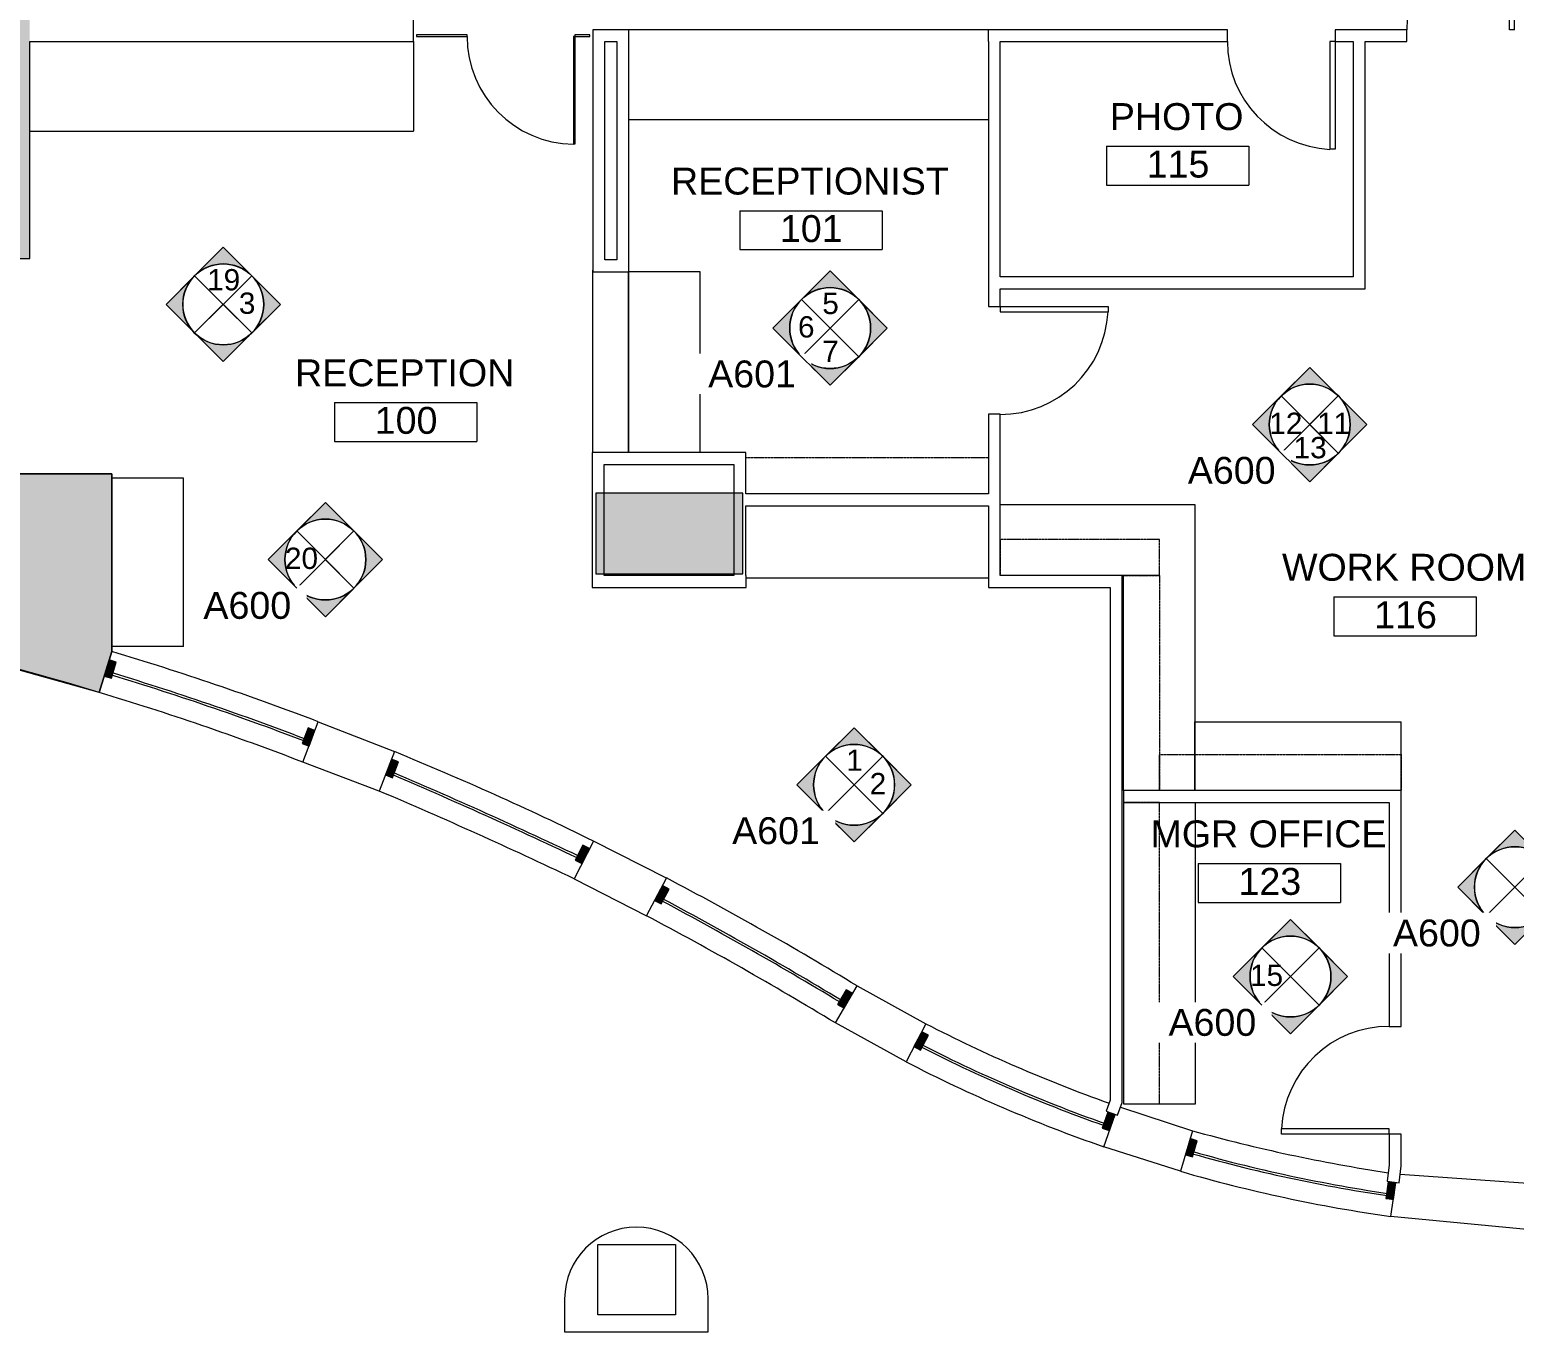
# Model space of a CAD drawing. Header units: inches. Extents: x 41 to 1584, y -595 to 378.
# Drawn here: x 519.4 to 1015.9, y -594.7 to -158.6 of the extents above; entities that cross this region are included whole.
import ezdxf

# ---------------------------------------------------------------- set-up
doc = ezdxf.new("R2010")
doc.units = ezdxf.units.IN
doc.header["$MEASUREMENT"] = 0
doc.linetypes.add('Demolished 3_16_', pattern=[0.28125, 0.1875, -0.09375])
doc.linetypes.add('Overhead', pattern=[0.15625, 0.09375, -0.0625])
for name, color, linetype, lineweight in [('A-AREA-IDEN', 2, 'Continuous', 20), ('A-DETL', 90, 'Continuous', 9), ('A-DETL-DEMO', 6, 'Demolished 3_16_', 9), ('A-DETL-GENF', 92, 'Continuous', 9), ('A-DOOR', 31, 'Continuous', 13), ('A-EXIST-GLAZ', 250, 'Continuous', 9), ('A-WALL', 113, 'Continuous', 13), ('A-WALL-PATT', 111, 'Continuous', 13), ('EXTWINDOWS', 250, 'Continuous', 9), ('G-ANNO-SYMB', 111, 'Continuous', 9), ('I-WALL', 2, 'Continuous', 13), ('new block- skin dc_dwg', 8, 'Continuous', 9), ('Q-CASE', 31, 'Continuous', 13), ('S-EXIST-COLS', 250, 'Continuous', 9)]:
    doc.layers.add(name, color=color, linetype=linetype, lineweight=lineweight)
doc.styles.add('Arial_1', font='arial.ttf', dxfattribs={"height": 9})
doc.styles.add('Arial_2', font='arial.ttf', dxfattribs={"height": 7.125})

# ---------------------------------------------------------------- blocks, each defined once
blk = doc.blocks.new('new block- skin dc_dwg-1925045-New Construction - Partition Plan')
at = {"layer": 'EXTWINDOWS'}
for points in [[(1777.47, 974.25), (1779.1, 979.63), (1776.71, 980.36), (1775.08, 974.97)], [(1843.56, 951.54), (1845.55, 956.8), (1843.22, 957.69), (1841.22, 952.43)], [(1871.45, 940.96), (1873.46, 946.21), (1871.13, 947.11), (1869.11, 941.86)], [(1934.84, 912.25), (1937.39, 917.26), (1935.17, 918.4), (1932.61, 913.38)], [(1961.36, 898.71), (1963.96, 903.69), (1961.75, 904.85), (1959.14, 899.86)], [(2022.51, 863.86), (2025.35, 868.72), (2023.19, 869.98), (2020.35, 865.12)], [(2048.12, 849.85), (2050.7, 854.85), (2048.47, 855.99), (2045.89, 850.99)], [(2111.24, 822.91), (2113.1, 828.22), (2110.73, 829.04), (2108.88, 823.73), (2110.16, 823.29)], [(2139.08, 814.1), (2140.64, 819.5), (2138.24, 820.2), (2136.67, 814.8)], [(2206.21, 799.84), (2207.01, 805.41), (2204.53, 805.76), (2203.74, 800.2), (2204.16, 800.14)]]:
    blk.add_hatch(color=256, dxfattribs=at).paths.add_polyline_path(points, flags=0)
at = {"layer": 'A-EXIST-GLAZ'}
for centre, radius, start, end in [((1489.66, 28.93), 989.16, 69.01258, 73.21169), ((1489.66, 28.93), 989.91, 69.01258, 73.21169), ((1214.89, -598.14), 1674.95, 64.51461, 66.98327), ((1214.89, -598.14), 1674.2, 64.51461, 66.98327), ((1373.97, -203.81), 1250.21, 58.71987, 62.06732), ((1373.97, -203.81), 1250.96, 58.71987, 62.06732), ((2277.2, 1299.14), 503.32, 242.6998, 250.7875), ((2277.2, 1299.14), 502.57, 242.6998, 250.7875), ((2277.18, 1299.09), 503.27, 253.8216, 261.9101), ((2277.18, 1299.09), 502.52, 253.8216, 261.9101)]:
    blk.add_arc(centre, radius, start, end, dxfattribs=at)
at = {"layer": 'A-WALL', "color": 250, "lineweight": 9}
for p, q in [((1777.58, 1041.12), (1777.58, 984.86)), ((2208.48, 808.31), (2273.14, 803.74))]:
    blk.add_line(p, q, dxfattribs=at)
at = {"layer": 'A-WALL', "color": 250, "lineweight": 9, "flags": 128}
for points in [[(1731.18, 1042.62), (1777.58, 1042.62), (1777.58, 1041.12)], [(1777.58, 984.86), (1777.58, 983.23), (1773.41, 969.47), (1729.01, 981.83)], [(2114.93, 830.77), (2139.01, 822.85), (2135.07, 809.27), (2109.35, 817.48), (2113.12, 828.3)], [(2301.18, 803.45), (2301.18, 755.63), (2253.18, 755.08), (2253.18, 789.64), (2205.41, 794.15), (2207.03, 805.59)]]:
    blk.add_lwpolyline(points, dxfattribs=at)
for points in [[(1846.65, 959.7), (1872.11, 949.67), (1867.05, 936.49), (1841.52, 946.17)], [(1938.67, 919.77), (1932.23, 907.12), (1956.48, 894.77), (1963.08, 907.4)], [(2026.86, 871.3), (2049.85, 858.66), (2043.26, 845.88), (2019.6, 858.9)]]:
    blk.add_lwpolyline(points, close=True, dxfattribs=at)
at = {"layer": 'A-WALL', "color": 250, "lineweight": 9}
for centre, radius, start, end in [((1467.06, -41.29), 1070.54, 69.2324, 73.13834), ((1489.66, 28.93), 982.41, 69.01258, 73.21169), ((1467.08, -41.21), 1070.46, 63.86094, 67.76715), ((1214.89, -598.14), 1667.45, 64.51983, 66.97631), ((1438.31, -94.2), 1130.75, 58.63437, 62.34844), ((1373.97, -203.81), 1243.46, 58.71987, 62.0658), ((2277.2, 1299.14), 495.7, 242.6997, 250.4281), ((2277.2, 1299.14), 510.07, 242.6998, 250.7875), ((2286.25, 1349.98), 547.3, 254.3934, 261.4104), ((2277.18, 1299.09), 510.02, 253.8216, 261.9101)]:
    blk.add_arc(centre, radius, start, end, dxfattribs=at)
at = {"layer": 'EXTWINDOWS'}
for p, q in [((1776.71, 980.36), (1775.08, 974.97)), ((1779.1, 979.63), (1776.71, 980.36)), ((1777.47, 974.25), (1779.1, 979.63)), ((1775.08, 974.97), (1777.47, 974.25)), ((1843.22, 957.69), (1841.22, 952.43)), ((1845.55, 956.8), (1843.22, 957.69)), ((1843.56, 951.54), (1845.55, 956.8)), ((1841.22, 952.43), (1843.56, 951.54)), ((1871.13, 947.11), (1869.11, 941.86)), ((1873.46, 946.21), (1871.13, 947.11)), ((1871.45, 940.96), (1873.46, 946.21)), ((1869.11, 941.86), (1871.45, 940.96)), ((1935.17, 918.4), (1932.61, 913.38)), ((1934.84, 912.25), (1937.39, 917.26)), ((1937.39, 917.26), (1935.17, 918.4)), ((1932.61, 913.38), (1934.84, 912.25)), ((1961.75, 904.85), (1959.14, 899.86)), ((1961.36, 898.71), (1963.96, 903.69)), ((1963.96, 903.69), (1961.75, 904.85)), ((1959.14, 899.86), (1961.36, 898.71)), ((2023.19, 869.98), (2020.35, 865.12)), ((2025.35, 868.72), (2023.19, 869.98)), ((2020.35, 865.12), (2022.51, 863.86)), ((2022.51, 863.86), (2025.35, 868.72)), ((2048.47, 855.99), (2045.89, 850.99)), ((2048.12, 849.85), (2050.7, 854.85)), ((2050.7, 854.85), (2048.47, 855.99)), ((2045.89, 850.99), (2048.12, 849.85)), ((2110.73, 829.04), (2108.88, 823.73)), ((2113.1, 828.22), (2110.73, 829.04)), ((2111.24, 822.91), (2113.1, 828.22)), ((2108.88, 823.73), (2110.16, 823.29)), ((2110.16, 823.29), (2111.24, 822.91)), ((2138.24, 820.2), (2136.67, 814.8)), ((2140.64, 819.5), (2138.24, 820.2)), ((2139.08, 814.1), (2140.64, 819.5)), ((2136.67, 814.8), (2139.08, 814.1)), ((2204.53, 805.76), (2203.74, 800.2)), ((2207.01, 805.41), (2204.53, 805.76)), ((2206.21, 799.84), (2207.01, 805.41)), ((2203.74, 800.2), (2204.16, 800.14)), ((2204.16, 800.14), (2206.21, 799.84))]:
    blk.add_line(p, q, dxfattribs=at)
at = {"layer": 'S-EXIST-COLS', "flags": 128}
blk.add_lwpolyline([(1940.17, 761.24), (1940.17, 784.74), (1966.17, 784.74), (1966.17, 761.24)], close=True, dxfattribs=at)
blk.add_lwpolyline([(1929.05, 766.58), (1929.05, 755.58), (1977.05, 755.58), (1977.05, 766.58)], dxfattribs=at)
at = {"layer": 'S-EXIST-COLS'}
for start in [360, 0]:
    blk.add_arc((1953.05, 766.58), 24, start, 180, dxfattribs=at)
blk = doc.blocks.new('Upper Cabinet - Standard Upper Cabinet-2108360-New Construction - Partition Plan')
at = {"layer": 'Q-CASE', "linetype": 'Overhead', "lineweight": 9}
for p, q in [((-47.26, 12), (24.61, 12)), ((-47.26, 0), (-47.26, 12)), ((24.61, 12), (24.61, 0))]:
    blk.add_line(p, q, dxfattribs=at)
at = {"layer": 'Q-CASE'}
blk.add_line((24.61, 0), (-47.26, 0), dxfattribs=at)
blk = doc.blocks.new('Counter Top - L Shaped _No Backsplash_ - Standard Counter Top-2084050-New Construction - Partition Plan')
at = {"layer": 'Q-CASE'}
for p, q in [((-47.26, 95.7), (-23.47, 95.7)), ((-47.26, 83.7), (-47.26, 95.7)), ((-23.44, 95.7), (-23.44, 23.83)), ((-47.26, 0), (-47.26, 83.7)), ((-23.44, 23.83), (-22.97, 23.83)), ((17.76, 23.83), (17.76, 23.7)), ((17.76, 23.7), (17.76, 11.7)), ((17.76, 11.7), (17.76, 0)), ((17.76, 0), (-47.26, 0))]:
    blk.add_line(p, q, dxfattribs=at)
blk = doc.blocks.new('Counter Top _No Backsplash_ - Standard Counter Top-2013326-New Construction - Partition Plan')
at = {"layer": 'Q-CASE'}
for p, q in [((13.74, 0), (-46.76, 0)), ((-47.26, -11.93), (-47.26, -12)), ((-47.26, -12), (13.74, -12))]:
    blk.add_line(p, q, dxfattribs=at)
blk = doc.blocks.new('Single-Glass - No Frame - 36_ x 84_-1991683-New Construction - Partition Plan')
at = {"layer": 'A-DOOR', "color": 7, "lineweight": 20}
for p, q in [((17.5, -0.25), (17.5, -36.31)), ((18, -0.25), (17.5, -0.25)), ((18, -0.25), (18, -36.31)), ((18, -36.31), (17.5, -36.31))]:
    blk.add_line(p, q, dxfattribs=at)
at = {"layer": 'A-DOOR', "lineweight": 9}
blk.add_arc((18, -0.25), 36.07, 180, 269.2057, dxfattribs=at)
blk = doc.blocks.new('Counter Top _No Backsplash_ - Standard Counter Top-2045617-New Construction - Partition Plan')
at = {"layer": 'Q-CASE'}
for p in [(81.06, 0), (-47.26, -30)]:
    blk.add_line(p, (81.06, -30), dxfattribs=at)
blk = doc.blocks.new('Counter Top _No Backsplash_ - Standard Counter Top-2013293-New Construction - Partition Plan')
at = {"layer": 'Q-CASE'}
for p, q in [((13.24, 0), (-47.26, 0)), ((-47.26, 0), (-47.26, -23.93)), ((-47.26, -24), (13.24, -24))]:
    blk.add_line(p, q, dxfattribs=at)
blk = doc.blocks.new('Single-Flush - 36_ x 84_-1509972-New Construction - Partition Plan')
at = {"layer": 'A-DOOR', "color": 7, "lineweight": 20}
for p, q in [((16.25, -2), (16.25, -38.02)), ((18, -2), (16.25, -2)), ((18, -2), (18, -38.02)), ((18, -38.02), (16.25, -38.02))]:
    blk.add_line(p, q, dxfattribs=at)
at = {"layer": 'A-DOOR', "lineweight": 9}
blk.add_arc((18, -2), 36.07, 180, 267.2188, dxfattribs=at)
blk = doc.blocks.new('Single-Flush - 36_ x 84_-1510128-New Construction - Partition Plan')
at = {"layer": 'A-DOOR', "color": 7, "lineweight": 20}
for p, q in [((16.25, 2), (16.25, 38.02)), ((18, 38.02), (16.25, 38.02)), ((18, 2), (18, 38.02)), ((18, 2), (16.25, 2))]:
    blk.add_line(p, q, dxfattribs=at)
at = {"layer": 'A-DOOR', "lineweight": 9}
blk.add_arc((18, 2), 36.07, 92.7812, 180, dxfattribs=at)
blk = doc.blocks.new('Counter Top _No Backsplash_ - Standard Counter Top-2069493-New Construction - Partition Plan')
at = {"layer": 'Q-CASE'}
blk.add_line((-47.19, -24.09), (33.82, -24.09), dxfattribs=at)
blk = doc.blocks.new('Counter Top _No Backsplash_ - Standard Counter Top-2114763-New Construction - Partition Plan')
at = {"layer": 'Q-CASE'}
for p, q in [((72.95, 0), (-47.26, 0)), ((-47.26, -30), (73, -30))]:
    blk.add_line(p, q, dxfattribs=at)
blk = doc.blocks.new('Counter Top _No Backsplash_ - Standard Counter Top-2008277-New Construction - Partition Plan')
at = {"layer": 'Q-CASE'}
for p, q in [((8.99, 0), (-47.26, 0)), ((-47.26, 0), (-47.26, -24)), ((8.99, 0), (8.99, -24)), ((-47.26, -24), (8.99, -24))]:
    blk.add_line(p, q, dxfattribs=at)
blk = doc.blocks.new('Upper Cabinet - Standard Upper Cabinet-2113234-New Construction - Partition Plan')
at = {"layer": 'Q-CASE', "linetype": 'Overhead', "lineweight": 9}
blk.add_line((-47.26, -12), (33.82, -12), dxfattribs=at)
blk = doc.blocks.new('Upper Cabinet - Standard Upper Cabinet-2108389-New Construction - Partition Plan')
at = {"layer": 'Q-CASE'}
blk.add_line((5.97, 0), (-47.26, 0), dxfattribs=at)
at = {"layer": 'Q-CASE', "linetype": 'Overhead', "lineweight": 9}
for p, q in [((-47.26, 0), (-47.26, -12)), ((5.97, -12), (5.97, 0)), ((-47.26, -12), (5.97, -12))]:
    blk.add_line(p, q, dxfattribs=at)
blk = doc.blocks.new('Upper Cabinet - Standard Upper Cabinet-2108331-New Construction - Partition Plan')
at = {"layer": 'Q-CASE', "linetype": 'Overhead', "lineweight": 9}
for p, q in [((-47.26, 12), (33.57, 12)), ((-47.26, 0), (-47.26, 12)), ((33.57, 12), (33.57, 0))]:
    blk.add_line(p, q, dxfattribs=at)
at = {"layer": 'Q-CASE'}
blk.add_line((33.57, 0), (-47.26, 0), dxfattribs=at)
blk = doc.blocks.new('Counter Top _No Backsplash_ - Standard Counter Top-2103462-New Construction - Partition Plan')
at = {"layer": 'Q-CASE'}
for p, q in [((-47.26, 13), (-47.26, 24)), ((-47.26, 24), (21.78, 24)), ((21.78, 13), (21.78, 24)), ((-47.26, 1), (-47.26, 13)), ((21.78, 1), (21.78, 13))]:
    blk.add_line(p, q, dxfattribs=at)
blk = doc.blocks.new('Upper Cabinet - Standard Upper Cabinet-2107617-New Construction - Partition Plan')
at = {"layer": 'Q-CASE'}
blk.add_line((53.59, 0), (-47.26, 0), dxfattribs=at)
at = {"layer": 'Q-CASE', "linetype": 'Overhead', "lineweight": 9}
for p, q in [((-47.26, 0), (-47.26, -12)), ((53.59, -12), (53.59, 0)), ((-47.26, -12), (53.59, -12))]:
    blk.add_line(p, q, dxfattribs=at)
blk = doc.blocks.new('Counter Top _No Backsplash_ - Standard Counter Top-2085174-New Construction - Partition Plan')
at = {"layer": 'Q-CASE'}
for p, q in [((53.59, 0), (-47.26, 0)), ((-47.26, 0), (-47.26, -12)), ((53.59, 0), (53.59, -12)), ((-47.26, -12), (-47.26, -24)), ((53.59, -12), (53.59, -24)), ((-47.26, -24), (53.59, -24))]:
    blk.add_line(p, q, dxfattribs=at)
blk = doc.blocks.new('Elevation - Interiors-59324-New Construction - Partition Plan')
at = {"layer": 'G-ANNO-SYMB'}
h = blk.add_hatch(color=256, dxfattribs=at)
edge = h.paths.add_edge_path(flags=0)
edge.add_line((-0.0996, 0.0996), (0, 0.1992))
edge.add_line((0, 0.1992), (0.0996, 0.0996))
edge.add_arc((0, 0), 0.1409, 45, 135)
h = blk.add_hatch(color=256, dxfattribs=at)
edge = h.paths.add_edge_path(flags=0)
edge.add_line((-0.1992, 0), (-0.0996, 0.0996))
edge.add_arc((0, 0), 0.1409, 135, 225)
edge.add_line((-0.0996, -0.0996), (-0.1992, 0))
h = blk.add_hatch(color=256, dxfattribs=at)
edge = h.paths.add_edge_path(flags=0)
edge.add_line((0.1992, 0), (0.0996, -0.0996))
edge.add_arc((0, 0), 0.1409, 315, 405)
edge.add_line((0.0996, 0.0996), (0.1992, 0))
h = blk.add_hatch(color=256, dxfattribs=at)
edge = h.paths.add_edge_path(flags=0)
edge.add_arc((0, 0), 0.1409, 225, 315)
edge.add_line((0.0996, -0.0996), (0, -0.1992))
edge.add_line((0, -0.1992), (-0.0996, -0.0996))
for p, q in [((0, 0.1992), (-0.1992, 0)), ((0, 0.1992), (-0.0996, 0.0996)), ((0.1992, 0), (0, 0.1992)), ((0.0996, 0.0996), (0, 0.1992)), ((-0.0996, 0.0996), (-0.1992, 0)), ((-0.0996, 0.0996), (0.0996, -0.0996)), ((0.0996, 0.0996), (-0.0996, -0.0996)), ((0, 0), (-0.0996, 0.0996)), ((-0.0996, 0.0996), (0, 0)), ((0.0996, 0.0996), (0, 0)), ((0, 0), (0.0996, 0.0996)), ((0.1992, 0), (0.0996, 0.0996)), ((0, -0.1992), (0.1992, 0)), ((-0.1992, 0), (0, -0.1992)), ((-0.1992, 0), (-0.0996, -0.0996)), ((-0.0996, -0.0996), (0, 0)), ((0, 0), (-0.0996, -0.0996)), ((0, 0), (0.0996, -0.0996)), ((0.0996, -0.0996), (0, 0)), ((0.0996, -0.0996), (0.1992, 0)), ((-0.0996, -0.0996), (0, -0.1992)), ((0, -0.1992), (0.0996, -0.0996))]:
    blk.add_line(p, q, dxfattribs=at)
blk.add_circle((0, 0), 0.1409, dxfattribs=at)
for start, end in [(45, 135), (45, 135), (135, 225), (135, 225), (315, 45), (315, 45), (225, 315), (225, 315)]:
    blk.add_arc((0, 0), 0.1409, start, end, dxfattribs=at)
blk = doc.blocks.new('Elevation - Triangle - 51_256_-58624-New Construction - Partition Plan')
at = {"layer": 'G-ANNO-SYMB'}
for p, q in [((0, 0.0996), (-0.0996, 0)), ((0.0996, 0), (0, 0.0996))]:
    blk.add_line(p, q, dxfattribs=at)
blk = doc.blocks.new('FORM Room Tag - Name _ Number-61107-New Construction - Partition Plan')
at = {"layer": 'A-AREA-IDEN'}
for p, q in [((-0.2444, -0.0231), (-0.2444, -0.1589)), ((-0.2444, -0.0231), (0.2515, -0.0231)), ((0.2515, -0.0231), (0.2515, -0.1589)), ((-0.2444, -0.1589), (0.2515, -0.1589))]:
    blk.add_line(p, q, dxfattribs=at)

msp = doc.modelspace()

# ---------------------------------------------------------------- hatches: boundary and pattern name
at = {"layer": 'A-DETL-GENF'}
h = msp.add_hatch(color=9, dxfattribs=at)
h.paths.add_polyline_path([(542.63, -380.32), (546.8, -366.56), (546.8, -307.17), (446.55, -307.17), (446.55, -95.21), (327.43, -95.21), (327.43, -21.59), (335.12, -21.59), (335.12, -89.21), (542.72, -89.21), (542.72, 373.01), (421.56, 373.01), (421.56, 359.53), (403.33, 359.53), (403.33, 228.53), (448.73, 228.53), (485.79, 277.77), (488.61, 275.65), (450.48, 225.03), (403.33, 225.03), (403.33, 29.79), (379.33, 29.79), (379.33, 38.29), (336.33, 38.29), (336.33, 29.79), (312.33, 29.79), (312.33, 41.79), (399.83, 41.79), (399.83, 137.79), (379.33, 137.79), (379.33, 142), (336.33, 142), (336.33, 137.79), (315.18, 137.79), (315.18, 110.79), (301.43, 110.79), (301.43, 176.79), (315.18, 176.79), (315.18, 149.79), (336.33, 149.79), (336.33, 145.29), (379.33, 145.29), (379.33, 149.79), (399.83, 149.79), (399.83, 245.91), (315.18, 245.91), (315.18, 218.79), (301.43, 218.79), (301.43, 278.79), (315.18, 278.79), (315.18, 249.19), (399.83, 249.19), (399.83, 349.79), (315.18, 349.79), (315.18, 320.79), (301.43, 320.79), (301.43, 373.01), (187.1, 373.01), (187.1, -319.17), (374.39, -319.17), (374.39, -343.99), (395.71, -347.02), (416.97, -350.49), (438.15, -354.39), (459.25, -358.72), (480.26, -363.48), (501.16, -368.67), (521.95, -374.28), (534.46, -377.93)], flags=0)
h.paths.add_polyline_path([(301.43, -21.59), (301.43, 68.79), (308.62, 68.79), (308.62, -21.59)], flags=0)
h.paths.add_polyline_path([(416.09, 363.03), (416.09, 373.01), (314.09, 373.01), (314.09, 363.03), (403.33, 363.03)], flags=0)
h = msp.add_hatch(color=57, dxfattribs=at)
h.paths.add_polyline_path([(1033.02, -342.38), (1058.89, -342.38), (1058.89, -306.38), (1032.89, -306.38), (1032.89, -342.38)], flags=0)
h.paths.add_polyline_path([(754.89, -340.59), (757.89, -340.59), (757.89, -313.59), (708.72, -313.59), (708.72, -340.59), (743.64, -340.59)], flags=0)
h.paths.add_polyline_path([(1286.88, -192.04), (1294.77, -167.77), (1296.67, -168.38), (1303.07, -148.68), (1275.58, -139.51), (1261.36, -183.26), (1277.89, -188.95)], flags=0)
h.paths.add_polyline_path([(1047.54, -96.35), (1065.08, -73.91), (1042.72, -57.05), (1025.48, -79.12), (1047.32, -96.18)], flags=0)
h.paths.add_polyline_path([(731.64, -90.59), (734.72, -90.59), (734.72, -54.05), (707.72, -54.05), (707.72, -90.59), (724.28, -90.59)], flags=0)
at = {"layer": 'A-WALL-PATT'}
msp.add_hatch(color=8, dxfattribs=at).paths.add_polyline_path([(509.39, -235.17), (519.39, -235.17), (519.39, -95.21), (509.39, -95.21), (509.39, -158.59)], flags=0)

# ---------------------------------------------------------------- linework, layer by layer
at = {"layer": 'A-DETL', "lineweight": 13}
for p, q in [((546.8, -307.17), (446.55, -307.17)), ((546.8, -366.56), (546.8, -307.17)), ((757.89, -313.59), (708.72, -313.59)), ((708.72, -313.59), (708.72, -340.59)), ((757.89, -340.59), (757.89, -313.59)), ((708.72, -340.59), (757.89, -340.59)), ((542.63, -380.32), (546.8, -366.56))]:
    msp.add_line(p, q, dxfattribs=at)
msp.add_arc((236.34, -1390.9), 1055.98, 73.13867, 82.48778, dxfattribs=at)
at = {"layer": 'A-DETL-DEMO'}
for p, q in [((716.72, -313.59), (708.72, -313.59)), ((708.72, -313.59), (708.72, -340.59)), ((757.89, -313.59), (708.89, -313.59)), ((757.89, -340.59), (757.89, -313.59)), ((708.89, -340.59), (757.89, -340.59))]:
    msp.add_line(p, q, dxfattribs=at)
at = {"layer": 'A-WALL', "color": 7, "lineweight": 20}
for p, q in [((647.72, -162.59), (647.72, -152.14)), ((719.72, -158.59), (707.72, -158.59)), ((707.72, -158.59), (707.72, -239.59)), ((719.72, -239.59), (719.72, -158.59)), ((919.98, -158.59), (839.93, -158.59)), ((839.93, -158.59), (839.93, -162.59)), ((919.98, -162.59), (919.98, -158.59)), ((979.98, -158.59), (955.98, -158.59)), ((955.98, -158.59), (955.98, -162.59)), ((979.98, -162.59), (979.98, -158.59)), ((519.39, -235.17), (519.39, -162.59)), ((519.39, -162.59), (647.72, -162.59)), ((711.72, -162.59), (715.72, -162.59)), ((711.72, -235.59), (711.72, -162.59)), ((715.72, -162.59), (715.72, -235.59)), ((839.93, -162.59), (839.98, -162.59)), ((839.98, -162.59), (839.98, -251.24)), ((843.98, -241.24), (843.98, -162.59)), ((843.98, -162.59), (919.98, -162.59)), ((955.98, -162.59), (961.98, -162.59)), ((961.98, -162.59), (961.98, -241.24)), ((965.98, -162.59), (979.98, -162.59)), ((965.98, -245.24), (965.98, -162.59)), ((509.39, -235.17), (519.39, -235.17)), ((715.72, -235.59), (711.72, -235.59)), ((707.72, -239.59), (719.72, -239.59)), ((961.98, -241.24), (843.98, -241.24)), ((843.98, -251.24), (843.98, -245.24)), ((843.98, -245.24), (965.98, -245.24)), ((839.98, -251.24), (843.98, -251.24)), ((839.98, -287.24), (839.98, -313.84)), ((843.98, -287.24), (839.98, -287.24)), ((843.98, -341.21), (843.98, -287.24)), ((707.47, -300.09), (707.47, -345.21)), ((758.89, -300.09), (707.47, -300.09)), ((758.89, -313.84), (758.89, -300.09)), ((711.47, -341.21), (711.47, -304.09)), ((711.47, -304.09), (754.89, -304.09)), ((754.89, -304.09), (754.89, -341.21)), ((839.98, -313.84), (758.89, -313.84)), ((758.89, -341.21), (758.89, -317.84)), ((758.89, -317.84), (839.98, -317.84)), ((839.98, -317.84), (839.98, -345.21)), ((754.89, -341.21), (711.47, -341.21)), ((758.97, -341.21), (758.89, -341.21)), ((758.97, -345.21), (758.97, -341.21)), ((884.71, -341.21), (843.98, -341.21)), ((884.71, -517.46), (884.71, -341.21)), ((707.47, -345.21), (758.97, -345.21)), ((839.98, -345.21), (880.71, -345.21)), ((880.71, -345.21), (880.71, -516.75)), ((885.18, -413.09), (885.18, -417.09)), ((978.05, -413.09), (885.21, -413.09)), ((978.05, -492.09), (978.05, -413.09)), ((885.21, -417.09), (974.05, -417.09)), ((974.05, -417.09), (974.05, -492.09)), ((974.05, -492.09), (978.05, -492.09)), ((880.71, -516.75), (879.38, -520.42)), ((879.38, -520.42), (883.14, -521.78)), ((883.14, -521.78), (884.71, -517.46)), ((978.05, -528.09), (974.05, -528.09)), ((974.05, -528.09), (974.05, -538.38)), ((978.05, -538.63), (978.05, -528.09)), ((974.05, -538.38), (973.38, -543.84)), ((977.35, -544.33), (978.05, -538.63)), ((973.38, -543.84), (977.35, -544.33))]:
    msp.add_line(p, q, dxfattribs=at)
at = {"layer": 'I-WALL', "color": 7, "lineweight": 20}
for p, q in [((665.72, -160.34), (648.72, -160.34)), ((648.72, -160.34), (648.72, -160.84)), ((648.72, -160.84), (665.72, -160.84)), ((665.72, -160.84), (665.72, -160.34)), ((706.72, -160.34), (701.72, -160.34)), ((701.72, -160.34), (701.72, -160.84)), ((701.72, -160.84), (706.72, -160.84)), ((706.72, -160.84), (706.72, -160.34))]:
    msp.add_line(p, q, dxfattribs=at)

# ---------------------------------------------------------------- block references
at = {"layer": 'A-AREA-IDEN', "xscale": 95.99999999999994, "yscale": 95.99999999999994, "zscale": 95.99999999999994}
for p in [(902.95, -195.34), (780.29, -216.92), (644.77, -281.07), (979.04, -346.12), (933.66, -435.31)]:
    msp.add_blockref('FORM Room Tag - Name _ Number-61107-New Construction - Partition Plan', p, dxfattribs=at)
at = {"layer": 'A-DOOR'}
for name, p in [('Single-Flush - 36_ x 84_-1510128-New Construction - Partition Plan', (997.98, -160.59)), ('Single-Glass - No Frame - 36_ x 84_-1991683-New Construction - Partition Plan', (683.72, -160.59)), ('Single-Flush - 36_ x 84_-1509972-New Construction - Partition Plan', (937.98, -160.59))]:
    msp.add_blockref(name, p, dxfattribs=at)
for p, rotation in [((841.98, -269.24), 89.99999999999993), ((976.05, -510.09), 269.9999999999999)]:
    msp.add_blockref('Single-Flush - 36_ x 84_-1509972-New Construction - Partition Plan', p, dxfattribs=dict(at, rotation=rotation))
at = {"layer": 'G-ANNO-SYMB', "xscale": 95.99999999999994, "yscale": 95.99999999999994, "zscale": 95.99999999999994}
for name, p in [('Elevation - Interiors-59324-New Construction - Partition Plan', (584.09, -250.5)), ('Elevation - Triangle - 51_256_-58624-New Construction - Partition Plan', (584.09, -240.94)), ('Elevation - Interiors-59324-New Construction - Partition Plan', (787.06, -258.42)), ('Elevation - Triangle - 51_256_-58624-New Construction - Partition Plan', (787.06, -248.86)), ('Elevation - Interiors-59324-New Construction - Partition Plan', (947.47, -290.69)), ('Elevation - Interiors-59324-New Construction - Partition Plan', (618.25, -335.85)), ('Elevation - Interiors-59324-New Construction - Partition Plan', (795.08, -411.22)), ('Elevation - Triangle - 51_256_-58624-New Construction - Partition Plan', (795.08, -401.66)), ('Elevation - Interiors-59324-New Construction - Partition Plan', (1016.09, -445.46)), ('Elevation - Interiors-59324-New Construction - Partition Plan', (941.02, -475.35))]:
    msp.add_blockref(name, p, dxfattribs=at)
at = {"layer": 'G-ANNO-SYMB', "extrusion": (0, 0, -1), "xscale": 95.99999999999994, "yscale": 95.99999999999994, "zscale": 95.99999999999994}
for p, rotation in [((-593.65, -250.5), 90.00000000000053), ((-957.03, -290.69), 90.00000000000058), ((-804.64, -411.22), 90.0000000000005)]:
    msp.add_blockref('Elevation - Triangle - 51_256_-58624-New Construction - Partition Plan', p, dxfattribs=dict(at, rotation=rotation))
at = {"layer": 'new block- skin dc_dwg', "color": 250}
msp.add_blockref('new block- skin dc_dwg-1925045-New Construction - Partition Plan', (-1230.78, -1349.79), dxfattribs=at)
at = {"layer": 'Q-CASE'}
for name, p in [('Counter Top _No Backsplash_ - Standard Counter Top-2114763-New Construction - Partition Plan', (766.98, -158.59)), ('Counter Top _No Backsplash_ - Standard Counter Top-2045617-New Construction - Partition Plan', (566.65, -162.59)), ('Counter Top _No Backsplash_ - Standard Counter Top-2069493-New Construction - Partition Plan', (806.16, -317.84)), ('Counter Top _No Backsplash_ - Standard Counter Top-2103462-New Construction - Partition Plan', (956.26, -414.09)), ('Upper Cabinet - Standard Upper Cabinet-2108331-New Construction - Partition Plan', (944.48, -413.09))]:
    msp.add_blockref(name, p, dxfattribs=at)
for name, p, rotation in [('Counter Top _No Backsplash_ - Standard Counter Top-2013326-New Construction - Partition Plan', (719.64, -286.35), 269.9999999999996), ('Counter Top _No Backsplash_ - Standard Counter Top-2013293-New Construction - Partition Plan', (743.64, -286.85), 269.9999999999996), ('Upper Cabinet - Standard Upper Cabinet-2113234-New Construction - Partition Plan', (792.71, -313.84), 180), ('Counter Top _No Backsplash_ - Standard Counter Top-2008277-New Construction - Partition Plan', (570.8, -355.93), 269.9999999999996), ('Counter Top - L Shaped _No Backsplash_ - Standard Counter Top-2084050-New Construction - Partition Plan', (861.74, -317.39), 180), ('Upper Cabinet - Standard Upper Cabinet-2108389-New Construction - Partition Plan', (849.95, -341.09), 180), ('Upper Cabinet - Standard Upper Cabinet-2108360-New Construction - Partition Plan', (885.21, -388.48), 269.9999999999997), ('Upper Cabinet - Standard Upper Cabinet-2107617-New Construction - Partition Plan', (885.21, -470.67), 90.00000000000001), ('Counter Top _No Backsplash_ - Standard Counter Top-2085174-New Construction - Partition Plan', (885.21, -470.67), 90.00000000000001)]:
    msp.add_blockref(name, p, dxfattribs=dict(at, rotation=rotation))

# ---------------------------------------------------------------- texts
at = {"layer": 'A-AREA-IDEN', "lineweight": 9, "char_height": 9, "attachment_point": 2, "line_spacing_factor": 0.941778, "style": 'Arial_1'}
for s, insert, width in [('PHOTO', (902.96, -183.16), 53.3303), ('115', (903.42, -199.06), 25.1225), ('RECEPTIONIST', (780.3, -204.74), 110.8476), ('101', (780.76, -220.63), 25.1225), ('RECEPTION', (644.78, -268.89), 87.4881), ('100', (645.24, -284.79), 25.1225), ('WORK ROOM', (979.05, -333.94), 97.4049), ('116', (979.51, -349.84), 25.1225), ('MGR OFFICE', (933.67, -423.13), 94.0993), ('123', (934.13, -439.03), 25.1225)]:
    msp.add_mtext(s, dxfattribs=dict(at, insert=insert, width=width))
at = {"layer": 'G-ANNO-SYMB', "attachment_point": 2, "line_spacing_factor": 0.941778, "style": 'Arial_2'}
for s, insert, char_height, width in [('19', (584.23, -238.68), 7.125, 13.2588), ('3', (592.08, -246.53), 7.12, 6.6294), ('5', (787.21, -246.61), 7.12, 6.6294), ('6', (779.08, -254.45), 7.12, 6.6294), ('7', (787.21, -262.59), 7.12, 6.6294), ('12', (939.48, -286.72), 7.125, 13.2588), ('11', (955.46, -286.72), 7.125, 13.2588), ('20', (610.26, -331.88), 7.125, 13.2588), ('1', (795.23, -399.41), 7.12, 6.6294), ('2', (803.07, -407.25), 7.12, 6.6294), ('15', (933.03, -471.38), 7.125, 13.2588)]:
    msp.add_mtext(s, dxfattribs=dict(at, insert=insert, char_height=char_height, width=width))

# ---------------------------------------------------------------- next in the draw order: texts
at = {"layer": 'G-ANNO-SYMB', "char_height": 9, "width": 35.1495, "attachment_point": 2, "line_spacing_factor": 0.941778, "style": 'Arial_1', "bg_fill": 3, "box_fill_scale": 1.25, "bg_fill_color": 256, "bg_fill_true_color": 13158600, "bg_fill_transparency": 0}
for s, insert in [('A601', (760.96, -269.26)), ('A600', (921.36, -301.52)), ('A600', (592.14, -346.69)), ('A601', (768.97, -422.06)), ('A600', (989.98, -456.29)), ('A600', (914.91, -486.19))]:
    msp.add_mtext(s, dxfattribs=dict(at, insert=insert))

# ---------------------------------------------------------------- next in the draw order: block references
at = {"layer": 'G-ANNO-SYMB', "xscale": 95.99999999999994, "yscale": 95.99999999999994, "zscale": 95.99999999999994}
for p, rotation in [((777.5, -258.42), 89.99999999999928), ((937.91, -290.69), 89.99999999999922), ((608.69, -335.85), 89.99999999999993), ((931.46, -475.35), 89.99999999999908)]:
    msp.add_blockref('Elevation - Triangle - 51_256_-58624-New Construction - Partition Plan', p, dxfattribs=dict(at, rotation=rotation))
at = {"layer": 'G-ANNO-SYMB', "extrusion": (0, 0, -1), "xscale": 95.99999999999994, "yscale": 95.99999999999994, "zscale": 95.99999999999994, "rotation": 180}
for p in [(-787.06, -267.99), (-947.47, -300.25)]:
    msp.add_blockref('Elevation - Triangle - 51_256_-58624-New Construction - Partition Plan', p, dxfattribs=at)

# ---------------------------------------------------------------- next in the draw order: texts
at = {"layer": 'G-ANNO-SYMB', "insert": (947.61, -294.85), "char_height": 7.125, "width": 13.2588, "attachment_point": 2, "line_spacing_factor": 0.941778, "style": 'Arial_2'}
msp.add_mtext('13', dxfattribs=at)

doc.saveas('drawing.dxf')
